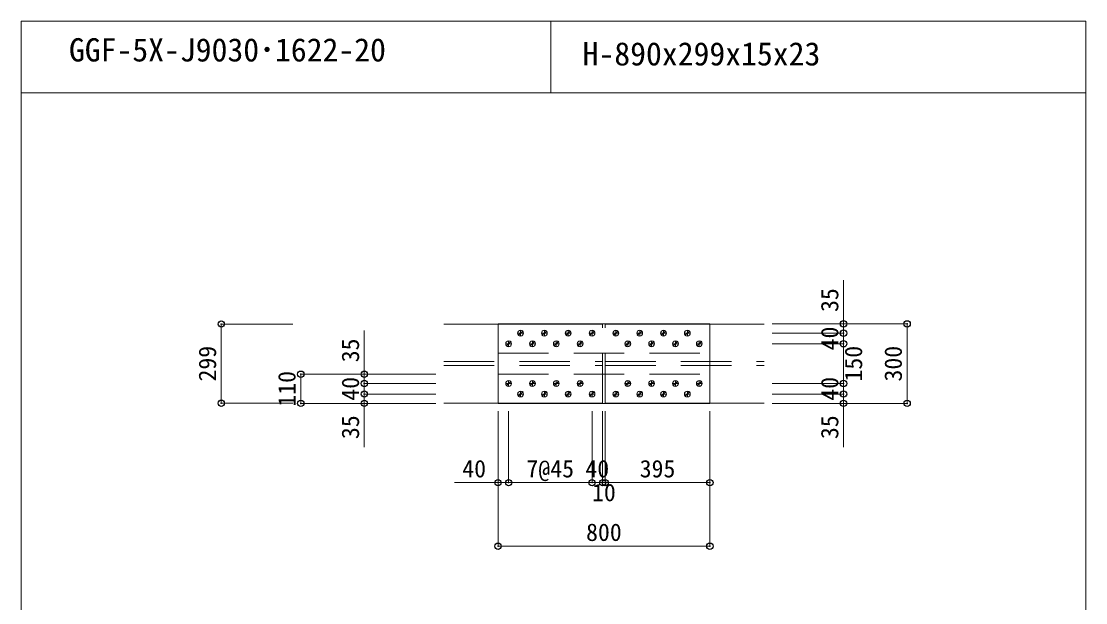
# Model space of a CAD drawing. Units: millimetres, scale not verified. Extents: x -8310 to 8310, y -4800 to 5700.
# Drawn here: x -8310 to -4290, y -1836 to 360 of the extents above; entities that cross this region are included whole.
import ezdxf
from ezdxf.enums import TextEntityAlignment as Align

# ---------------------------------------------------------------- set-up
doc = ezdxf.new("R2010")
doc.units = ezdxf.units.MM
doc.header["$LTSCALE"] = 30
doc.header["$PDMODE"] = 32
doc.header["$PDSIZE"] = 24
doc.linetypes.add('USER2', pattern=[9.525, 6.35, -3.175])
doc.layers.add('0-0', color=7, linetype='Continuous')
doc.layers.add('0-2', color=7, linetype='Continuous')
for name, color, linetype, lineweight in [('0-1', 7, 'Continuous', 18), ('0-5', 7, 'Continuous', 18), ('0-6', 7, 'USER2', 18), ('0-8', 7, 'Continuous', 18), ('0-A', 7, 'Continuous', 18), ('0-B', 7, 'Continuous', 18)]:
    doc.layers.add(name, color=color, linetype=linetype, lineweight=lineweight)
doc.styles.add('ＭＳ ゴシック', font='')
doc.styles.get('ＭＳ ゴシック').set_extended_font_data('MS Gothic')

msp = doc.modelspace()

# ---------------------------------------------------------------- linework, layer by layer
at = {"layer": '0-0'}
for p in [(-7554.5, -783.25), (-5204.5, -782.75), (-4964.5, -782.75), (-5204.5, -817.75), (-5204.5, -857.75), (-7254.5, -972.75), (-7014.5, -972.75), (-7014.5, -1007.75), (-5204.5, -1007.75), (-7014.5, -1047.75), (-5204.5, -1047.75), (-7554.5, -1082.25), (-7254.5, -1082.75), (-7014.5, -1082.75), (-5204.5, -1082.75), (-4964.5, -1082.75), (-6509.5, -1382.25), (-6469.5, -1382.25), (-6154.5, -1382.25), (-6114.5, -1382.25), (-6104.5, -1382.25), (-5709.5, -1382.25), (-6509.5, -1622.25), (-5709.5, -1622.25)]:
    msp.add_point(p, dxfattribs=at)
at = {"layer": '0-1'}
for p, q in [((-8310, -4800), (-8310, 360)), ((-8310, 360), (-4290, 360)), ((-6310, 90), (-6310, 360)), ((-4290, -4800), (-4290, 360)), ((-8310, 90), (-4290, 90))]:
    msp.add_line(p, q, dxfattribs=at)
at = {"layer": '0-5'}
for p, q in [((-6714.5, -783.25), (-6114.5, -783.25)), ((-6509.5, -782.75), (-5709.5, -782.75)), ((-6509.5, -1082.75), (-6509.5, -782.75)), ((-6114.5, -783.25), (-6114.5, -782.75)), ((-6104.5, -783.25), (-6104.5, -782.75)), ((-6104.5, -783.25), (-5504.5, -783.25)), ((-6714.5, -1082.25), (-6114.5, -1082.25)), ((-6114.5, -1082.75), (-6114.5, -1082.25)), ((-6104.5, -1082.75), (-6104.5, -1082.25)), ((-6104.5, -1082.25), (-5504.5, -1082.25))]:
    msp.add_line(p, q, dxfattribs=at)
msp.add_lwpolyline([(-6509.5, -1082.75), (-5709.5, -1082.75), (-5709.5, -782.75)], dxfattribs=at)
at = {"layer": '0-6'}
for p, q in [((-6509.5, -782.75), (-5709.5, -782.75)), ((-6114.5, -1082.75), (-6114.5, -782.75)), ((-6104.5, -1082.75), (-6104.5, -782.75)), ((-6509.5, -892.75), (-5709.5, -892.75)), ((-6714.5, -925.25), (-6114.5, -925.25)), ((-6714.5, -940.25), (-6114.5, -940.25)), ((-6104.5, -925.25), (-5504.5, -925.25)), ((-6104.5, -940.25), (-5504.5, -940.25)), ((-6509.5, -972.75), (-5709.5, -972.75)), ((-6509.5, -1082.75), (-5709.5, -1082.75))]:
    msp.add_line(p, q, dxfattribs=at)
at = {"layer": '0-8'}
for p, q in [((-6435.5, -817.75), (-6413.5, -817.75)), ((-6433.84, -827.09), (-6415.17, -808.42)), ((-6424.5, -828.75), (-6424.5, -806.75)), ((-6345.5, -817.75), (-6323.5, -817.75)), ((-6343.84, -827.09), (-6325.17, -808.42)), ((-6334.5, -828.75), (-6334.5, -806.75)), ((-6255.5, -817.75), (-6233.5, -817.75)), ((-6253.84, -827.09), (-6235.17, -808.42)), ((-6244.5, -828.75), (-6244.5, -806.75)), ((-6165.5, -817.75), (-6143.5, -817.75)), ((-6163.84, -827.09), (-6145.17, -808.42)), ((-6154.5, -828.75), (-6154.5, -806.75)), ((-6075.5, -817.75), (-6053.5, -817.75)), ((-6073.84, -827.09), (-6055.17, -808.42)), ((-6064.5, -828.75), (-6064.5, -806.75)), ((-5985.5, -817.75), (-5963.5, -817.75)), ((-5983.84, -827.09), (-5965.17, -808.42)), ((-5974.5, -828.75), (-5974.5, -806.75)), ((-5895.5, -817.75), (-5873.5, -817.75)), ((-5893.84, -827.09), (-5875.17, -808.42)), ((-5884.5, -828.75), (-5884.5, -806.75)), ((-5805.5, -817.75), (-5783.5, -817.75)), ((-5803.84, -827.09), (-5785.17, -808.42)), ((-5794.5, -828.75), (-5794.5, -806.75)), ((-6480.5, -857.75), (-6458.5, -857.75)), ((-6478.84, -867.09), (-6460.17, -848.42)), ((-6469.5, -868.75), (-6469.5, -846.75)), ((-6390.5, -857.75), (-6368.5, -857.75)), ((-6388.84, -867.09), (-6370.17, -848.42)), ((-6379.5, -868.75), (-6379.5, -846.75)), ((-6300.5, -857.75), (-6278.5, -857.75)), ((-6298.84, -867.09), (-6280.17, -848.42)), ((-6289.5, -868.75), (-6289.5, -846.75)), ((-6210.5, -857.75), (-6188.5, -857.75)), ((-6208.84, -867.09), (-6190.17, -848.42)), ((-6199.5, -868.75), (-6199.5, -846.75)), ((-6030.5, -857.75), (-6008.5, -857.75)), ((-6028.84, -867.09), (-6010.17, -848.42)), ((-6019.5, -868.75), (-6019.5, -846.75)), ((-5940.5, -857.75), (-5918.5, -857.75)), ((-5938.84, -867.09), (-5920.17, -848.42)), ((-5929.5, -868.75), (-5929.5, -846.75)), ((-5850.5, -857.75), (-5828.5, -857.75)), ((-5848.84, -867.09), (-5830.17, -848.42)), ((-5839.5, -868.75), (-5839.5, -846.75)), ((-5760.5, -857.75), (-5738.5, -857.75)), ((-5758.84, -867.09), (-5740.17, -848.42)), ((-5749.5, -868.75), (-5749.5, -846.75)), ((-6478.84, -1017.09), (-6460.17, -998.42)), ((-6469.5, -1018.75), (-6469.5, -996.75)), ((-6388.84, -1017.09), (-6370.17, -998.42)), ((-6379.5, -1018.75), (-6379.5, -996.75)), ((-6298.84, -1017.09), (-6280.17, -998.42)), ((-6289.5, -1018.75), (-6289.5, -996.75)), ((-6208.84, -1017.09), (-6190.17, -998.42)), ((-6199.5, -1018.75), (-6199.5, -996.75)), ((-6028.84, -1017.09), (-6010.17, -998.42)), ((-6019.5, -1018.75), (-6019.5, -996.75)), ((-5938.84, -1017.09), (-5920.17, -998.42)), ((-5929.5, -1018.75), (-5929.5, -996.75)), ((-5848.84, -1017.09), (-5830.17, -998.42)), ((-5839.5, -1018.75), (-5839.5, -996.75)), ((-5758.84, -1017.09), (-5740.17, -998.42)), ((-5749.5, -1018.75), (-5749.5, -996.75)), ((-6480.5, -1007.75), (-6458.5, -1007.75)), ((-6433.84, -1057.09), (-6415.17, -1038.42)), ((-6424.5, -1058.75), (-6424.5, -1036.75)), ((-6390.5, -1007.75), (-6368.5, -1007.75)), ((-6343.84, -1057.09), (-6325.17, -1038.42)), ((-6334.5, -1058.75), (-6334.5, -1036.75)), ((-6300.5, -1007.75), (-6278.5, -1007.75)), ((-6253.84, -1057.09), (-6235.17, -1038.42)), ((-6244.5, -1058.75), (-6244.5, -1036.75)), ((-6210.5, -1007.75), (-6188.5, -1007.75)), ((-6163.84, -1057.09), (-6145.17, -1038.42)), ((-6154.5, -1058.75), (-6154.5, -1036.75)), ((-6073.84, -1057.09), (-6055.17, -1038.42)), ((-6064.5, -1058.75), (-6064.5, -1036.75)), ((-6030.5, -1007.75), (-6008.5, -1007.75)), ((-5983.84, -1057.09), (-5965.17, -1038.42)), ((-5974.5, -1058.75), (-5974.5, -1036.75)), ((-5940.5, -1007.75), (-5918.5, -1007.75)), ((-5893.84, -1057.09), (-5875.17, -1038.42)), ((-5884.5, -1058.75), (-5884.5, -1036.75)), ((-5850.5, -1007.75), (-5828.5, -1007.75)), ((-5803.84, -1057.09), (-5785.17, -1038.42)), ((-5794.5, -1058.75), (-5794.5, -1036.75)), ((-5760.5, -1007.75), (-5738.5, -1007.75)), ((-6435.5, -1047.75), (-6413.5, -1047.75)), ((-6345.5, -1047.75), (-6323.5, -1047.75)), ((-6255.5, -1047.75), (-6233.5, -1047.75)), ((-6165.5, -1047.75), (-6143.5, -1047.75)), ((-6075.5, -1047.75), (-6053.5, -1047.75)), ((-5985.5, -1047.75), (-5963.5, -1047.75)), ((-5895.5, -1047.75), (-5873.5, -1047.75)), ((-5805.5, -1047.75), (-5783.5, -1047.75))]:
    msp.add_line(p, q, dxfattribs=at)
at = {"layer": '0-A'}
for p, q in [((-7284.5, -783.25), (-7554.5, -783.25)), ((-5474.5, -782.75), (-5204.5, -782.75)), ((-5474.5, -782.75), (-4964.5, -782.75)), ((-5474.5, -817.75), (-5204.5, -817.75)), ((-5474.5, -857.75), (-5204.5, -857.75)), ((-6744.5, -972.75), (-7254.5, -972.75)), ((-6744.5, -972.75), (-7014.5, -972.75)), ((-6744.5, -1007.75), (-7014.5, -1007.75)), ((-5474.5, -1007.75), (-5204.5, -1007.75)), ((-6744.5, -1047.75), (-7014.5, -1047.75)), ((-7014.5, -1247.75), (-7014.5, -1047.75)), ((-6744.5, -1082.75), (-7014.5, -1082.75)), ((-5474.5, -1047.75), (-5204.5, -1047.75)), ((-5474.5, -1082.75), (-5204.5, -1082.75)), ((-5204.5, -1247.75), (-5204.5, -1047.75)), ((-6509.5, -1112.25), (-6509.5, -1382.25)), ((-6509.5, -1112.25), (-6509.5, -1622.25)), ((-6469.5, -1112.25), (-6469.5, -1382.25)), ((-6469.5, -1112.25), (-6469.5, -1382.25)), ((-6154.5, -1112.25), (-6154.5, -1382.25)), ((-6154.5, -1112.25), (-6154.5, -1382.25)), ((-6114.5, -1112.25), (-6114.5, -1382.25)), ((-6114.5, -1112.25), (-6114.5, -1382.25)), ((-6104.5, -1112.25), (-6104.5, -1382.25)), ((-6104.5, -1112.25), (-6104.5, -1382.25)), ((-5709.5, -1112.25), (-5709.5, -1382.25)), ((-5709.5, -1112.25), (-5709.5, -1622.25)), ((-6674.5, -1382.25), (-6469.5, -1382.25)), ((-6469.5, -1382.25), (-6154.5, -1382.25)), ((-6154.5, -1382.25), (-6114.5, -1382.25)), ((-6114.5, -1382.25), (-6104.5, -1382.25)), ((-6104.5, -1382.25), (-5709.5, -1382.25)), ((-6509.5, -1622.25), (-5709.5, -1622.25))]:
    msp.add_line(p, q, dxfattribs=at)
for points in [[(-5474.5, -817.75), (-5204.5, -817.75), (-5204.5, -617.75)], [(-7284.5, -1082.25), (-7554.5, -1082.25), (-7554.5, -783.25)], [(-5474.5, -1082.75), (-4964.5, -1082.75), (-4964.5, -782.75)], [(-6744.5, -1007.75), (-7014.5, -1007.75), (-7014.5, -807.75)], [(-5474.5, -857.75), (-5204.5, -857.75), (-5204.5, -817.75)], [(-5474.5, -1007.75), (-5204.5, -1007.75), (-5204.5, -857.75)], [(-6744.5, -1082.75), (-7254.5, -1082.75), (-7254.5, -972.75)], [(-6744.5, -1047.75), (-7014.5, -1047.75), (-7014.5, -1007.75)], [(-5474.5, -1047.75), (-5204.5, -1047.75), (-5204.5, -1007.75)]]:
    msp.add_lwpolyline(points, dxfattribs=at)
at = {"layer": '0-B'}
for centre in [(-6424.5, -817.75), (-6334.5, -817.75), (-6244.5, -817.75), (-6154.5, -817.75), (-6064.5, -817.75), (-5974.5, -817.75), (-5884.5, -817.75), (-5794.5, -817.75), (-6469.5, -857.75), (-6379.5, -857.75), (-6289.5, -857.75), (-6199.5, -857.75), (-6019.5, -857.75), (-5929.5, -857.75), (-5839.5, -857.75), (-5749.5, -857.75), (-6469.5, -1007.75), (-6379.5, -1007.75), (-6289.5, -1007.75), (-6199.5, -1007.75), (-6019.5, -1007.75), (-5929.5, -1007.75), (-5839.5, -1007.75), (-5749.5, -1007.75), (-6424.5, -1047.75), (-6334.5, -1047.75), (-6244.5, -1047.75), (-6154.5, -1047.75), (-6064.5, -1047.75), (-5974.5, -1047.75), (-5884.5, -1047.75), (-5794.5, -1047.75)]:
    msp.add_circle(centre, 11, dxfattribs=at)

# ---------------------------------------------------------------- texts
at = {"layer": '0-2', "style": 'ＭＳ ゴシック'}
for s, p in [('GGF-5X-J9030･1622-20', (-8130, 181.8)), ('H-890x299x15x23', (-6190, 166.8))]:
    msp.add_text(s, height=87.98, dxfattribs=at).set_placement(p, align=Align.BOTTOM_LEFT)
at = {"layer": '0-A', "style": 'ＭＳ ゴシック'}
for s, p in [('35', (-5204.5, -737.75)), ('40', (-5204.5, -882.75)), ('35', (-7014.5, -927.75)), ('299', (-7554.5, -1000.25)), ('150', (-5114.5, -1000.25)), ('300', (-4964.5, -1000.25)), ('110', (-7254.5, -1095.25)), ('40', (-7014.5, -1072.75)), ('40', (-5204.5, -1072.75)), ('35', (-7014.5, -1217.75)), ('35', (-5204.5, -1217.75))]:
    msp.add_text(s, height=65.98, rotation=90, dxfattribs=at).set_placement(p, align=Align.BOTTOM_LEFT)
for s, p in [('40', (-6644.5, -1382.25)), ('7@45', (-6402, -1382.25)), ('40', (-6179.5, -1382.25)), ('395', (-5974.5, -1382.25)), ('10', (-6154.5, -1472.25)), ('800', (-6177, -1622.25))]:
    msp.add_text(s, height=65.98, dxfattribs=at).set_placement(p, align=Align.BOTTOM_LEFT)

doc.saveas('drawing.dxf')
